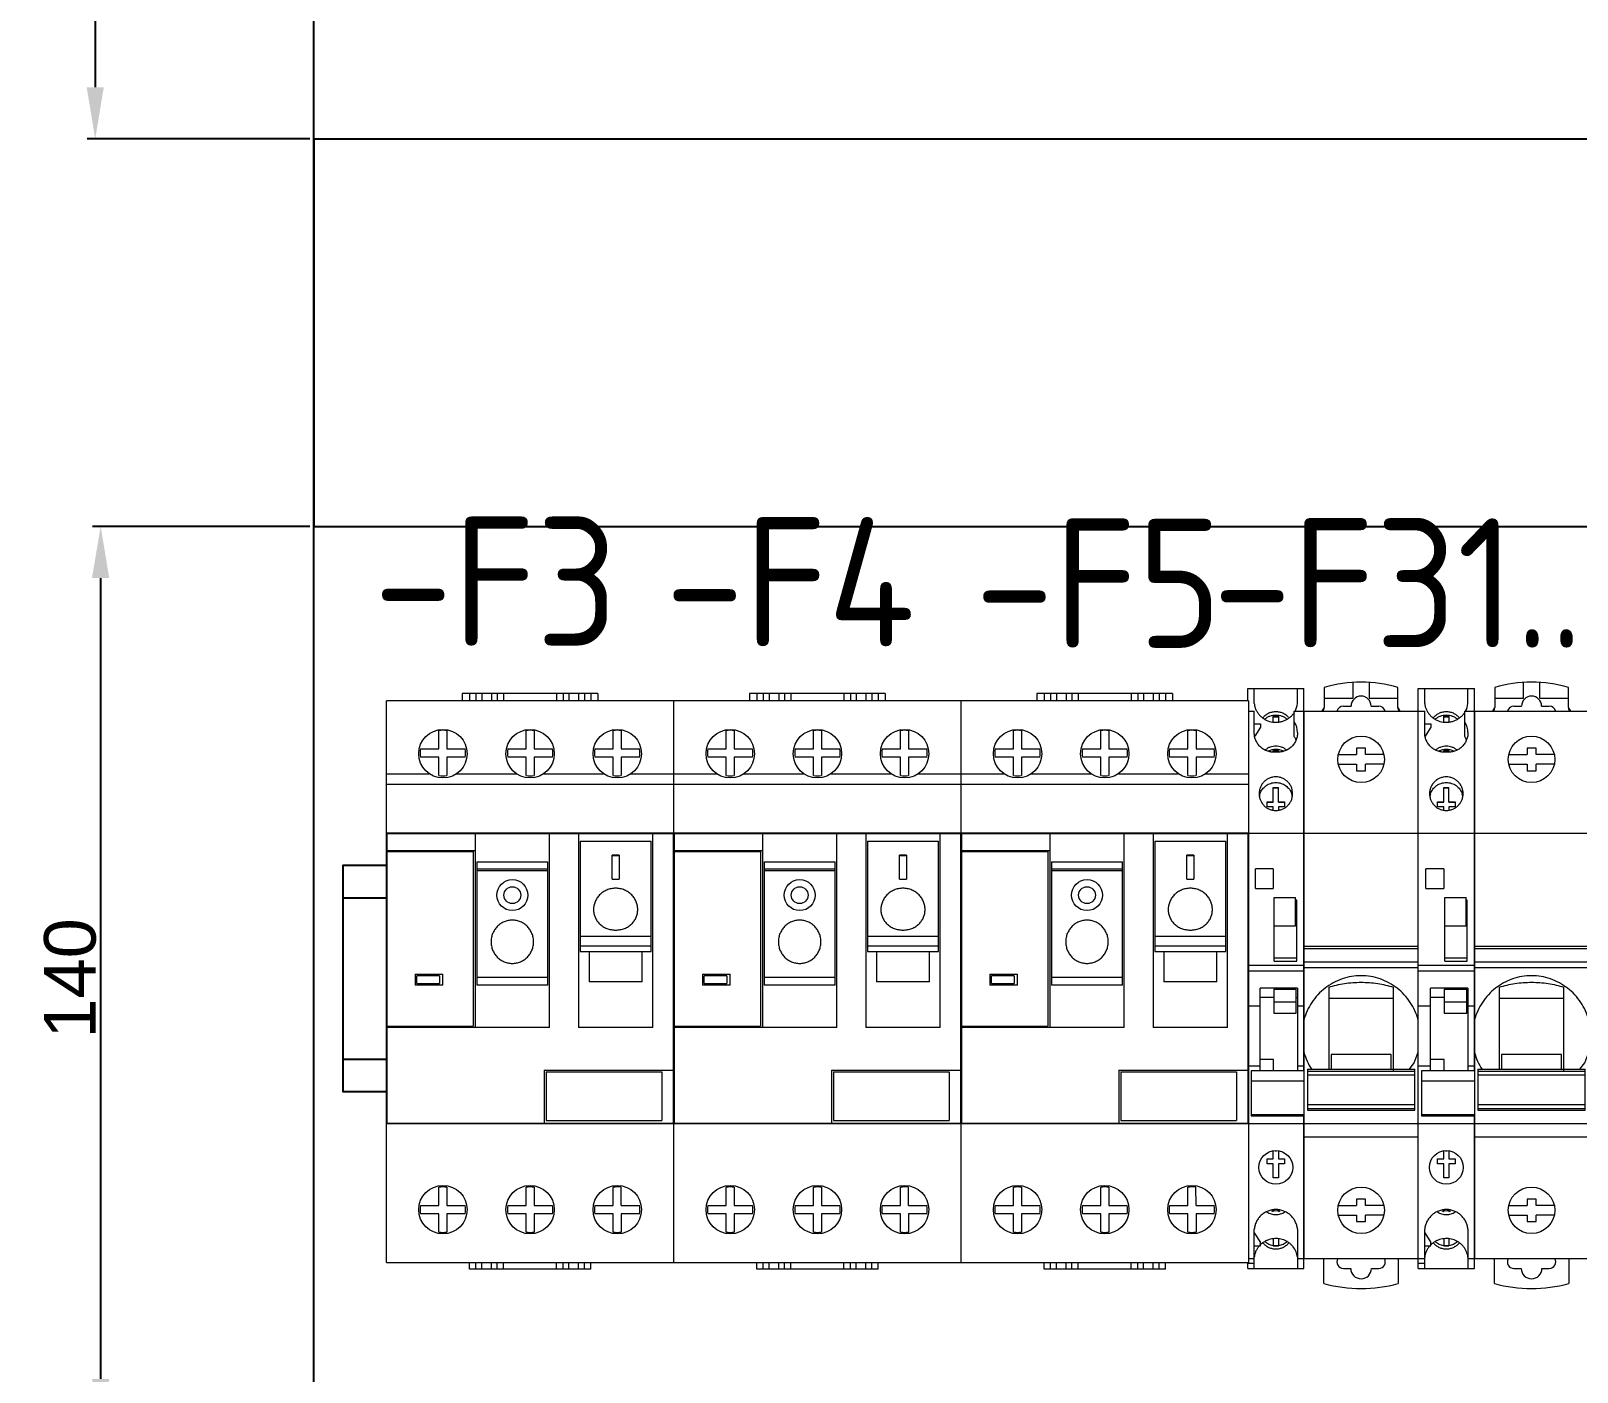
# Model space of a CAD drawing. Header units: millimetres. Extents: x 42151 to 59780, y 37376 to 44547.
# Drawn here: x 47089.7 to 47329.2, y 43553.8 to 43761.5 of the extents above; entities that cross this region are included whole.
import ezdxf
from ezdxf.enums import TextEntityAlignment as Align

# ---------------------------------------------------------------- set-up
doc = ezdxf.new("R2010")
doc.units = ezdxf.units.MM
doc.set_wipeout_variables(frame=1)
doc.layers.add('! NO PLOT !', color=7, linetype='Continuous', true_color=0xff75dd, plot=False)
doc.layers.add('000-PI-Oprema', color=30, linetype='Continuous', lineweight=5)
for name, color, linetype in [('000-PI_TEXT', 7, 'Continuous'), ('002-PI-Kabelska kanalica', 150, 'Continuous'), ('004-PI-DIN Šina', 3, 'Continuous'), ('SI-Ormari', 51, 'Continuous')]:
    doc.layers.add(name, color=color, linetype=linetype)
doc.styles.add('PI0', font='isocpeur.ttf', dxfattribs={"width": 0.9})
doc.styles.get("Standard").update_dxf_attribs({"font": 'arial.ttf'})
doc.dimstyles.new('ISO-25-lb', dxfattribs={"dimtxt": 8, "dimasz": 8, "dimexe": 1.25, "dimexo": 0.625, "dimtad": 1, "dimtxsty": 'Standard', "dimcen": 5, "dimadec": 0, "dimazin": 0, "dimtfac": 1, "dimtmove": 0, "dimatfit": 3, "dimfxl": 1, "dimarcsym": 0})

# ---------------------------------------------------------------- blocks, each defined once
blk = doc.blocks.new('*U136')
at = {"layer": '002-PI-Kabelska kanalica'}
blk.add_line((60, -100), (60, 1630), dxfattribs=at)
blk = doc.blocks.new('*D101')
at = {"layer": '! NO PLOT !', "color": 0, "linetype": 'Continuous', "lineweight": -2, "ltscale": 0.25, "transparency": 16777216}
for p, q in [((47132.9, 43684.75), (47099.27, 43684.75)), ((47100.52, 43676.75), (47100.52, 43552.75)), ((47132.9, 43544.75), (47099.27, 43544.75))]:
    blk.add_line(p, q, dxfattribs=at)
at = {"layer": '! NO PLOT !', "color": 0, "ltscale": 0.25, "transparency": 16777216}
for points in [[(47099.18, 43676.75), (47101.85, 43676.75), (47100.52, 43684.75)], [(47099.18, 43552.75), (47101.85, 43552.75), (47100.52, 43544.75)]]:
    blk.add_solid(points, dxfattribs=at)
at = {"layer": 'Defpoints', "color": 0, "ltscale": 0.25, "transparency": 16777216}
for p in [(47133.53, 43684.75), (47100.52, 43544.75), (47133.53, 43544.75)]:
    blk.add_point(p, dxfattribs=at)
at = {"layer": '! NO PLOT !', "color": 0, "ltscale": 0.25, "transparency": 16777216, "insert": (47095.81, 43614.75), "char_height": 8, "attachment_point": 5, "rotation": 90}
blk.add_mtext('140', dxfattribs=at)
blk = doc.blocks.new('*U137')
at = {"layer": '002-PI-Kabelska kanalica'}
for p, q in [((-20, -100), (-20, 519)), ((40, -100), (40, 519)), ((-20, -100), (40, -100))]:
    blk.add_line(p, q, dxfattribs=at)
blk = doc.blocks.new('*U134')
at = {"layer": '004-PI-DIN Šina'}
blk.add_lwpolyline([(610, -17.5), (610, 17.5), (0, 17.5), (0, -17.5)], close=True, dxfattribs=at)
for points in [[(0, 12.5), (610, 12.5)], [(0, -12.5), (610, -12.5)]]:
    blk.add_lwpolyline(points, dxfattribs=at)
blk = doc.blocks.new('A9A26909 - aux cont')
at = {"layer": '000-PI-Oprema'}
for p, q in [((46800.21, 46685.92), (46800.12, 46686.92)), ((46800.62, 46685.92), (46802.12, 46687.42)), ((46801.31, 46688.82), (46802.12, 46687.42)), ((46800.21, 46685.92), (46800.62, 46685.92)), ((46801.87, 46665.09), (46801.87, 46666.5)), ((46802.42, 46627.22), (46802.42, 46631.3)), ((46800.12, 46605.92), (46800.55, 46606.67)), ((46800.92, 46606.67), (46800.55, 46606.67)), ((46800.92, 46606.67), (46802.12, 46605.47)), ((46802.12, 46605.47), (46801.28, 46604.02))]:
    blk.add_line(p, q, dxfattribs=at)
blk.add_wipeout([(46789.37, 46692.32), (46798.07, 46692.32), (46798.07, 46602.52), (46789.37, 46602.52)]).dxf.layer = '! NO PLOT !'
for p, q in [((46789.37, 46602.52), (46789.37, 46692.32)), ((46789.37, 46692.32), (46798.07, 46692.32)), ((46790.37, 46690), (46790.37, 46692.32)), ((46797.07, 46690), (46797.07, 46692.32)), ((46798.07, 46633.1), (46798.07, 46692.32)), ((46789.37, 46688.82), (46790.37, 46688.82)), ((46790.37, 46685.48), (46790.37, 46688.82)), ((46790.37, 46686.82), (46791.32, 46686.82)), ((46791.32, 46686.82), (46791.32, 46686.32)), ((46793.32, 46687.18), (46793.32, 46688.06)), ((46793.32, 46688.06), (46794.12, 46688.06)), ((46793.32, 46687.93), (46794.12, 46687.93)), ((46794.12, 46688.06), (46794.12, 46687.18)), ((46796.57, 46684.89), (46796.57, 46688.82)), ((46796.57, 46688.82), (46801.31, 46688.82)), ((46798.07, 46686.92), (46800.12, 46686.92)), ((46791.32, 46686.32), (46790.44, 46684.94)), ((46793.32, 46682.47), (46793.32, 46682.73)), ((46793.32, 46682.73), (46794.12, 46682.73)), ((46793.32, 46682.6), (46794.12, 46682.6)), ((46794.12, 46682.73), (46794.12, 46682.47)), ((46792.36, 46674), (46792.36, 46674.78)), ((46792.36, 46674.78), (46793.32, 46674.78)), ((46792.36, 46674.71), (46793.32, 46674.71)), ((46793.32, 46674.71), (46793.32, 46676.99)), ((46793.32, 46676.99), (46794.12, 46676.99)), ((46793.32, 46676.92), (46794.12, 46676.92)), ((46794.12, 46674.71), (46794.12, 46676.99)), ((46794.12, 46674.78), (46795.08, 46674.78)), ((46794.12, 46674.71), (46795.08, 46674.71)), ((46795.08, 46674.78), (46795.08, 46674)), ((46793.32, 46674), (46792.36, 46674)), ((46793.32, 46673.53), (46793.32, 46674)), ((46794.12, 46674), (46794.12, 46673.53)), ((46795.08, 46674), (46794.12, 46674)), ((46789.37, 46669.92), (46798.07, 46669.92)), ((46798.07, 46671.6), (46799.07, 46671.6)), ((46799.07, 46668.45), (46799.07, 46671.6)), ((46798.07, 46668.45), (46799.07, 46668.45)), ((46798.07, 46666.5), (46801.87, 46666.5)), ((46801.87, 46665.23), (46798.07, 46665.23)), ((46801.87, 46665.13), (46798.07, 46665.13)), ((46798.07, 46665.09), (46801.87, 46665.09)), ((46790.57, 46661.37), (46790.57, 46664.37)), ((46793.32, 46664.37), (46790.57, 46664.37)), ((46793.32, 46664.37), (46793.32, 46661.37)), ((46790.57, 46661.37), (46793.32, 46661.37)), ((46793.47, 46650.09), (46793.47, 46659.93)), ((46793.47, 46659.93), (46796.77, 46659.93)), ((46796.77, 46655.5), (46796.77, 46659.93)), ((46796.97, 46659.55), (46796.77, 46659.55)), ((46796.77, 46659.2), (46796.97, 46659.2)), ((46796.97, 46650.09), (46796.97, 46659.55)), ((46796.77, 46655.5), (46793.47, 46655.5)), ((46798.07, 46649.41), (46789.37, 46649.41)), ((46789.37, 46648.61), (46798.07, 46648.61)), ((46796.97, 46650.54), (46793.47, 46650.54)), ((46793.47, 46650.09), (46796.97, 46650.09)), ((46791.27, 46633.1), (46791.27, 46645.93)), ((46797.07, 46645.93), (46791.27, 46645.93)), ((46797.07, 46645.93), (46797.07, 46633.1)), ((46793.38, 46644.47), (46791.27, 46644.47)), ((46793.38, 46645.75), (46793.38, 46642.03)), ((46793.38, 46645.75), (46796.87, 46645.75)), ((46793.38, 46643.8), (46796.87, 46643.8)), ((46796.87, 46642.03), (46796.87, 46645.75)), ((46796.87, 46644.47), (46797.07, 46644.47)), ((46791.27, 46643.15), (46789.37, 46643.15)), ((46793.38, 46642.03), (46796.87, 46642.03)), ((46798.07, 46643.15), (46797.07, 46643.15)), ((46793.37, 46634.87), (46791.27, 46634.87)), ((46793.37, 46633.1), (46793.37, 46634.87)), ((46791.27, 46633.82), (46789.37, 46633.82)), ((46798.12, 46633.1), (46789.87, 46633.1)), ((46789.87, 46633.1), (46789.87, 46626.17)), ((46789.87, 46631.57), (46798.12, 46631.57)), ((46798.07, 46633.82), (46797.07, 46633.82)), ((46798.12, 46626.17), (46798.12, 46633.1)), ((46802.42, 46631.3), (46798.12, 46631.3)), ((46798.12, 46631.01), (46802.42, 46631.01)), ((46802.42, 46629.66), (46798.12, 46629.66)), ((46802.42, 46629.23), (46798.12, 46629.23)), ((46798.12, 46628.32), (46802.42, 46628.32)), ((46802.42, 46627.22), (46798.12, 46627.22)), ((46798.07, 46624.92), (46789.37, 46624.92)), ((46789.87, 46626.36), (46798.12, 46626.36)), ((46789.87, 46626.17), (46798.12, 46626.17)), ((46798.07, 46602.52), (46798.07, 46626.17)), ((46793.32, 46619.49), (46793.32, 46620.75)), ((46793.59, 46620.75), (46793.84, 46620.75)), ((46794.12, 46620.75), (46794.12, 46619.49)), ((46792.36, 46619.49), (46793.32, 46619.49)), ((46792.36, 46618.71), (46792.36, 46619.49)), ((46793.32, 46618.71), (46792.36, 46618.71)), ((46793.32, 46616.54), (46793.32, 46618.71)), ((46794.12, 46619.49), (46795.08, 46619.49)), ((46795.08, 46618.71), (46794.12, 46618.71)), ((46794.12, 46618.71), (46794.12, 46616.54)), ((46795.08, 46619.49), (46795.08, 46618.71)), ((46794.12, 46616.54), (46793.32, 46616.54)), ((46793.32, 46611.37), (46793.32, 46611.54)), ((46794.12, 46611.54), (46794.12, 46611.37)), ((46790.37, 46602.52), (46790.37, 46608.61)), ((46790.37, 46608.02), (46791.32, 46606.52)), ((46797.07, 46608.61), (46797.07, 46602.52)), ((46790.37, 46606.02), (46791.32, 46606.02)), ((46791.32, 46606.02), (46791.32, 46606.52)), ((46793.32, 46607.05), (46793.32, 46606.04)), ((46794.12, 46606.04), (46793.32, 46606.04)), ((46794.12, 46607.05), (46794.12, 46606.04)), ((46800.12, 46605.92), (46798.07, 46605.92)), ((46790.37, 46604.02), (46789.37, 46604.02)), ((46789.37, 46603.32), (46790.37, 46603.32)), ((46801.28, 46604.02), (46797.07, 46604.02)), ((46789.37, 46602.52), (46798.07, 46602.52))]:
    blk.add_line(p, q, dxfattribs=at)
blk.add_circle((46793.72, 46618.17), 2.62, dxfattribs=at)
for centre, radius, start, end in [((46793.91, 46690.35), 3.18, 330.7117, 353.781), ((46794.06, 46685.48), 3.01, 359.9708, 33.5105), ((46793.93, 46683.2), 3.13, 23.7376, 32.6455), ((46795.7, 46683.76), 1.3, 29.3642, 32.9645), ((46793.72, 46680.27), 2.62, 89.9633, 117.0641), ((46793.72, 46680.27), 2.62, 63.3745, 90.0344), ((46793.67, 46675.18), 2.55, 161.3307, 170.1744), ((46793.76, 46675.18), 2.55, 9.8361, 18.6692), ((46793.72, 46613.96), 2.63, 254.9854, 261.2181), ((46793.72, 46614.1), 2.64, 261.2287, 278.7713), ((46793.72, 46613.96), 2.63, 278.7818, 284.9729), ((46793.64, 46603.81), 3.32, 130.6155, 135.9577), ((46793.72, 46608.65), 2.64, 261.2334, 278.7666)]:
    blk.add_arc(centre, radius, start, end, dxfattribs=at)
for points, knots in [([(46790.37, 46690), (46790.39, 46689.83), (46790.45, 46689.5), (46790.62, 46689.02), (46790.87, 46688.57), (46791.19, 46688.17), (46791.57, 46687.81), (46792.15, 46687.43), (46792.97, 46687.11), (46793.86, 46687.06), (46794.55, 46687.17), (46795.05, 46687.34), (46795.51, 46687.57), (46795.94, 46687.87), (46796.3, 46688.24), (46796.51, 46688.51), (46796.6, 46688.66)], [0, 0, 0, 0, 0.061267, 0.12277, 0.184478, 0.246496, 0.308854, 0.371537, 0.497345, 0.623707, 0.687029, 0.750194, 0.813118, 0.875745, 0.938042, 1, 1, 1, 1]), ([(46793.72, 46688.71), (46793.53, 46688.71), (46793.15, 46688.67), (46792.62, 46688.49), (46792.13, 46688.21), (46791.86, 46687.95), (46791.74, 46687.81)], [0, 0, 0, 0, 0.251742, 0.502786, 0.752283, 1, 1, 1, 1]), ([(46792.01, 46687.59), (46792.13, 46687.69), (46792.38, 46687.87), (46792.8, 46688.07), (46793.25, 46688.19), (46793.56, 46688.22), (46793.72, 46688.22)], [0, 0, 0, 0, 0.24831, 0.497953, 0.748823, 1, 1, 1, 1]), ([(46795.69, 46687.81), (46795.58, 46687.95), (46795.3, 46688.21), (46794.82, 46688.49), (46794.28, 46688.67), (46793.91, 46688.71), (46793.72, 46688.71)], [0, 0, 0, 0, 0.247717, 0.497214, 0.748258, 1, 1, 1, 1]), ([(46793.72, 46688.22), (46793.87, 46688.22), (46794.19, 46688.19), (46794.64, 46688.07), (46795.06, 46687.87), (46795.31, 46687.69), (46795.43, 46687.59)], [0, 0, 0, 0, 0.251177, 0.502047, 0.751689, 1, 1, 1, 1]), ([(46797.07, 46685.48), (46797.07, 46685.27), (46797.02, 46684.85), (46796.83, 46684.24), (46796.51, 46683.69), (46796.08, 46683.22), (46795.65, 46682.9), (46795.28, 46682.71), (46794.98, 46682.6), (46794.67, 46682.52), (46794.41, 46682.48), (46794.2, 46682.46), (46794.04, 46682.46), (46793.88, 46682.46), (46793.67, 46682.46), (46793.4, 46682.46), (46793.14, 46682.47), (46792.92, 46682.49), (46792.72, 46682.53), (46792.46, 46682.6), (46792.16, 46682.71), (46791.78, 46682.9), (46791.35, 46683.22), (46790.93, 46683.69), (46790.61, 46684.24), (46790.41, 46684.85), (46790.37, 46685.27), (46790.37, 46685.48)], [0, 0, 0, 0, 0.062239, 0.124539, 0.186917, 0.249374, 0.311903, 0.343231, 0.374572, 0.405921, 0.437282, 0.452956, 0.468633, 0.484316, 0.499993, 0.531346, 0.562708, 0.578385, 0.59407, 0.62543, 0.65677, 0.688099, 0.750626, 0.813083, 0.875461, 0.93776, 1, 1, 1, 1]), ([(46793.72, 46683.39), (46793.57, 46683.39), (46793.28, 46683.36), (46792.85, 46683.25), (46792.44, 46683.07), (46792.2, 46682.9), (46792.08, 46682.81)], [0, 0, 0, 0, 0.251043, 0.501872, 0.751555, 1, 1, 1, 1]), ([(46795.35, 46682.81), (46795.24, 46682.9), (46794.99, 46683.07), (46794.59, 46683.25), (46794.16, 46683.36), (46793.87, 46683.39), (46793.72, 46683.39)], [0, 0, 0, 0, 0.248445, 0.498129, 0.748958, 1, 1, 1, 1]), ([(46793.72, 46678.64), (46793.55, 46678.64), (46793.21, 46678.6), (46792.72, 46678.45), (46792.26, 46678.21), (46791.87, 46677.88), (46791.54, 46677.49), (46791.3, 46677.03), (46791.15, 46676.54), (46791.12, 46676.2), (46791.12, 46676.03)], [0, 0, 0, 0, 0.125037, 0.250179, 0.375174, 0.500181, 0.62516, 0.750049, 0.875089, 1, 1, 1, 1]), ([(46791.25, 46676), (46791.3, 46676.13), (46791.4, 46676.38), (46791.62, 46676.72), (46791.88, 46677.02), (46792.3, 46677.37), (46792.91, 46677.67), (46793.45, 46677.76), (46793.72, 46677.76)], [0, 0, 0, 0, 0.124605, 0.249361, 0.374321, 0.499471, 0.749491, 1, 1, 1, 1]), ([(46796.32, 46676.03), (46796.32, 46676.2), (46796.28, 46676.54), (46796.14, 46677.03), (46795.9, 46677.49), (46795.57, 46677.88), (46795.17, 46678.21), (46794.72, 46678.45), (46794.23, 46678.6), (46793.89, 46678.64), (46793.72, 46678.64)], [0, 0, 0, 0, 0.124913, 0.249952, 0.374836, 0.499813, 0.624821, 0.749815, 0.874961, 1, 1, 1, 1]), ([(46793.72, 46677.76), (46793.99, 46677.76), (46794.53, 46677.67), (46795.14, 46677.37), (46795.55, 46677.02), (46795.82, 46676.72), (46796.03, 46676.38), (46796.14, 46676.13), (46796.18, 46676)], [0, 0, 0, 0, 0.250508, 0.500529, 0.625679, 0.750639, 0.875395, 1, 1, 1, 1]), ([(46791.12, 46676.03), (46791.12, 46675.86), (46791.15, 46675.52), (46791.3, 46675.03), (46791.54, 46674.58), (46791.87, 46674.18), (46792.26, 46673.85), (46792.71, 46673.61), (46793.21, 46673.46), (46793.55, 46673.42), (46793.72, 46673.42)], [0, 0, 0, 0, 0.124887, 0.249938, 0.374855, 0.499869, 0.624898, 0.749889, 0.875005, 1, 1, 1, 1]), ([(46793.72, 46673.42), (46793.89, 46673.42), (46794.23, 46673.46), (46794.72, 46673.61), (46795.17, 46673.85), (46795.57, 46674.18), (46795.9, 46674.58), (46796.14, 46675.03), (46796.28, 46675.52), (46796.32, 46675.86), (46796.32, 46676.03)], [0, 0, 0, 0, 0.124992, 0.250104, 0.375095, 0.500124, 0.625139, 0.750062, 0.875114, 1, 1, 1, 1]), ([(46797.07, 46608.61), (46797.05, 46608.81), (46796.96, 46609.22), (46796.73, 46609.79), (46796.41, 46610.32), (46795.99, 46610.78), (46795.49, 46611.15), (46794.94, 46611.43), (46794.34, 46611.6), (46793.72, 46611.66), (46793.1, 46611.6), (46792.5, 46611.43), (46791.95, 46611.15), (46791.45, 46610.78), (46791.03, 46610.32), (46790.7, 46609.79), (46790.47, 46609.22), (46790.39, 46608.81), (46790.37, 46608.61)], [0, 0, 0, 0, 0.062297, 0.124705, 0.187122, 0.24962, 0.312174, 0.374747, 0.43738, 0.500007, 0.562633, 0.625266, 0.687839, 0.75039, 0.812886, 0.875302, 0.937705, 1, 1, 1, 1]), ([(46792.33, 46611.27), (46792.53, 46611.14), (46792.98, 46610.94), (46793.47, 46610.87), (46793.72, 46610.87)], [0, 0, 0, 0, 0.498652, 1, 1, 1, 1]), ([(46793.72, 46610.87), (46793.96, 46610.87), (46794.45, 46610.94), (46794.91, 46611.14), (46795.11, 46611.27)], [0, 0, 0, 0, 0.501358, 1, 1, 1, 1]), ([(46791.21, 46606.07), (46791.1, 46605.95), (46790.88, 46605.68), (46790.63, 46605.23), (46790.45, 46604.75), (46790.39, 46604.42), (46790.37, 46604.25)], [0, 0, 0, 0, 0.251614, 0.50196, 0.751464, 1, 1, 1, 1]), ([(46797.07, 46604.25), (46797.03, 46604.55), (46796.88, 46605.13), (46796.5, 46605.78), (46796.09, 46606.22), (46795.74, 46606.51), (46795.35, 46606.75), (46794.79, 46607.01), (46794.04, 46607.18), (46793.26, 46607.14), (46792.67, 46607), (46792.24, 46606.83), (46791.84, 46606.61), (46791.6, 46606.43), (46791.48, 46606.33)], [0, 0, 0, 0, 0.122362, 0.245523, 0.307672, 0.370114, 0.432835, 0.495802, 0.621978, 0.748367, 0.811585, 0.874633, 0.93745, 1, 1, 1, 1]), ([(46791.75, 46606.44), (46791.87, 46606.3), (46792.14, 46606.04), (46792.62, 46605.76), (46793.16, 46605.58), (46793.53, 46605.54), (46793.72, 46605.54)], [0, 0, 0, 0, 0.247738, 0.497241, 0.748278, 1, 1, 1, 1]), ([(46793.32, 46606.04), (46793.07, 46606.07), (46792.6, 46606.22), (46792.19, 46606.49), (46792, 46606.65)], [0, 0, 0, 0, 0.501935, 1, 1, 1, 1]), ([(46793.72, 46605.54), (46793.91, 46605.54), (46794.28, 46605.58), (46794.81, 46605.76), (46795.3, 46606.04), (46795.57, 46606.3), (46795.69, 46606.44)], [0, 0, 0, 0, 0.251722, 0.502759, 0.752262, 1, 1, 1, 1]), ([(46795.43, 46606.65), (46795.25, 46606.49), (46794.84, 46606.22), (46794.36, 46606.07), (46794.12, 46606.04)], [0, 0, 0, 0, 0.498065, 1, 1, 1, 1])]:
    blk.add_open_spline(points, degree=3, knots=knots, dxfattribs=at)
blk = doc.blocks.new('A9F94106 - 1P')
at = {"layer": '000-PI-Oprema'}
for p, q in [((47175.46, 46461.78), (47175.46, 46464.24)), ((47177.96, 46464.24), (47177.96, 46461.78)), ((47171.01, 46461.78), (47175.46, 46461.78)), ((47177.96, 46461.78), (47182.41, 46461.78)), ((47173.96, 46373.48), (47175.11, 46373.48)), ((47178.31, 46373.48), (47179.46, 46373.48))]:
    blk.add_line(p, q, dxfattribs=at)
for centre, radius, start, end in [((47176.73, 46444.93), 19.35, 72.9337, 107.1978), ((47176.71, 46373.48), 1.6, 180, 0), ((47176.71, 46392.38), 22, 254.849, 285.151)]:
    blk.add_arc(centre, radius, start, end, dxfattribs=at)
blk.add_wipeout([(47167.86, 46459.78), (47185.56, 46459.78), (47185.56, 46374.98), (47167.86, 46374.98)]).dxf.layer = '000-PI-Oprema'
for p, q in [((47171.01, 46463.42), (47171.01, 46460.35)), ((47182.41, 46460.35), (47182.41, 46463.43)), ((47167.86, 46459.78), (47167.86, 46374.98)), ((47167.86, 46459.78), (47185.56, 46459.78)), ((47173.96, 46460.55), (47175.16, 46460.55)), ((47178.26, 46460.55), (47179.46, 46460.55)), ((47185.56, 46374.98), (47185.56, 46459.78)), ((47173.19, 46453.05), (47176.01, 46453.05)), ((47176.01, 46454.05), (47176.01, 46453.05)), ((47177.41, 46454.05), (47176.01, 46454.05)), ((47177.41, 46453.05), (47177.41, 46454.05)), ((47180.23, 46453.05), (47177.41, 46453.05)), ((47173.19, 46451.55), (47176.01, 46451.55)), ((47176.01, 46451.55), (47176.01, 46450.55)), ((47176.01, 46450.55), (47177.41, 46450.55)), ((47177.41, 46450.55), (47177.41, 46451.55)), ((47180.23, 46451.55), (47177.41, 46451.55)), ((47167.86, 46440.88), (47185.56, 46440.88)), ((47167.86, 46423.38), (47185.56, 46423.38)), ((47185.56, 46422.98), (47167.86, 46422.98)), ((47185.56, 46420.88), (47167.86, 46420.88)), ((47167.86, 46420.08), (47185.56, 46420.08)), ((47171.71, 46417.02), (47171.71, 46404.32)), ((47181.71, 46404.03), (47181.71, 46417.02)), ((47171.71, 46415.33), (47181.71, 46415.33)), ((47181.36, 46406.58), (47172.06, 46406.58)), ((47172.06, 46406.58), (47172.06, 46404.32)), ((47181.36, 46404.32), (47181.36, 46406.58)), ((47168.41, 46404.32), (47185.01, 46404.32)), ((47168.41, 46404.32), (47168.41, 46398.01)), ((47185.01, 46398.01), (47185.01, 46404.32)), ((47168.41, 46404.03), (47185.01, 46404.03)), ((47168.41, 46403.45), (47185.01, 46403.45)), ((47185.01, 46398.82), (47168.41, 46398.82)), ((47185.01, 46398.2), (47168.41, 46398.2)), ((47168.41, 46398.01), (47185.01, 46398.01)), ((47185.56, 46395.88), (47167.86, 46395.88)), ((47167.86, 46393.87), (47185.56, 46393.87)), ((47173.19, 46383.23), (47176.01, 46383.23)), ((47177.41, 46384.23), (47176.01, 46384.23)), ((47176.01, 46384.23), (47176.01, 46383.23)), ((47177.41, 46383.23), (47177.41, 46384.23)), ((47180.23, 46383.23), (47177.41, 46383.23)), ((47173.19, 46381.73), (47176.01, 46381.73)), ((47176.01, 46381.73), (47176.01, 46380.73)), ((47176.01, 46380.73), (47177.41, 46380.73)), ((47180.23, 46381.73), (47177.41, 46381.73)), ((47177.41, 46380.73), (47177.41, 46381.73)), ((47185.56, 46374.98), (47167.86, 46374.98)), ((47170.96, 46371.15), (47170.96, 46374.98)), ((47182.46, 46374.98), (47182.46, 46371.15))]:
    blk.add_line(p, q, dxfattribs=at)
blk.add_lwpolyline([(47184.19, 46404.32), (47184.94, 46405.33), (47185.56, 46406.96)], dxfattribs=at)
for centre in [(47176.71, 46452.3), (47176.71, 46382.48)]:
    blk.add_circle(centre, 3.6, dxfattribs=at)
for centre, radius, start, end in [((47170.01, 46460.57), 0.997, 307.147, 347.6774), ((47170, 46460.35), 1, 325.338, 0.0152), ((47173.96, 46459.55), 1, 90.0526, 165.8568), ((47179.46, 46459.55), 1, 14.1424, 89.9482), ((47183.41, 46460.35), 1, 179.9845, 214.651), ((47183.41, 46460.57), 0.997, 192.324, 232.8519), ((47183.41, 46460.34), 0.996, 214.668, 216.0511), ((47176.87, 46409.43), 9.35, 195.3347, 213.327), ((47173.96, 46374.48), 1, 150, 270), ((47179.46, 46374.48), 1, 270, 30)]:
    blk.add_arc(centre, radius, start, end, dxfattribs=at)
blk.add_ellipse((47176.71, 46460.55), major_axis=(0, 1.55), ratio=0.997493, start_param=-1.570796, end_param=1.570796, dxfattribs=at)
for points, knots in [([(47176.71, 46418.8), (47176.21, 46418.8), (47175.21, 46418.72), (47173.74, 46418.34), (47172.36, 46417.73), (47171.1, 46416.91), (47169.99, 46415.89), (47169.06, 46414.7), (47168.33, 46413.39), (47167.99, 46412.44), (47167.86, 46411.96)], [0, 0, 0, 0, 0.125045, 0.250108, 0.375148, 0.500186, 0.625207, 0.750187, 0.875138, 1, 1, 1, 1]), ([(47185.56, 46411.96), (47185.43, 46412.44), (47185.09, 46413.39), (47184.36, 46414.7), (47183.43, 46415.89), (47182.31, 46416.91), (47181.05, 46417.73), (47179.67, 46418.34), (47178.21, 46418.72), (47177.21, 46418.8), (47176.71, 46418.8)], [0, 0, 0, 0, 0.124857, 0.249805, 0.374786, 0.499807, 0.624849, 0.749896, 0.874958, 1, 1, 1, 1]), ([(47171.71, 46417.02), (47172.5, 46417.28), (47174.15, 46417.66), (47175.85, 46417.79), (47176.71, 46417.79)], [0, 0, 0, 0, 0.490854, 1, 1, 1, 1]), ([(47176.71, 46417.79), (47177.57, 46417.79), (47179.26, 46417.66), (47180.92, 46417.28), (47181.71, 46417.02)], [0, 0, 0, 0, 0.509146, 1, 1, 1, 1])]:
    blk.add_open_spline(points, degree=3, knots=knots, dxfattribs=at)
blk = doc.blocks.new('*D147')
at = {"layer": '! NO PLOT !', "color": 0, "linetype": 'Continuous', "lineweight": -2, "ltscale": 0.25, "transparency": 16777216}
for p, q in [((47132.9, 43884.75), (47098.43, 43884.75)), ((47099.68, 43876.75), (47099.68, 43752.75)), ((47132.9, 43744.75), (47098.43, 43744.75))]:
    blk.add_line(p, q, dxfattribs=at)
at = {"layer": '! NO PLOT !', "color": 0, "ltscale": 0.25, "transparency": 16777216}
for points in [[(47098.35, 43876.75), (47101.01, 43876.75), (47099.68, 43884.75)], [(47098.35, 43752.75), (47101.01, 43752.75), (47099.68, 43744.75)]]:
    blk.add_solid(points, dxfattribs=at)
at = {"layer": 'Defpoints', "color": 0, "ltscale": 0.25, "transparency": 16777216}
for p in [(47133.53, 43884.75), (47099.68, 43744.75), (47133.53, 43744.75)]:
    blk.add_point(p, dxfattribs=at)
at = {"layer": '! NO PLOT !', "color": 0, "ltscale": 0.25, "transparency": 16777216, "insert": (47094.97, 43814.75), "char_height": 8, "attachment_point": 5, "rotation": 90}
blk.add_mtext('140', dxfattribs=at)
blk = doc.blocks.new('GV2ME06AP')
blk.add_wipeout([(48250.6, 46473.19), (48295.1, 46473.19), (48295.1, 46386.19), (48250.6, 46386.19)]).dxf.layer = '000-PI-Oprema'
at = {"layer": '000-PI-Oprema'}
for p, q in [((48262.35, 46474.29), (48262.35, 46473.19)), ((48283.35, 46474.29), (48262.35, 46474.29)), ((48263.45, 46474.29), (48263.45, 46473.19)), ((48264.45, 46474.29), (48264.45, 46473.19)), ((48265.35, 46474.29), (48265.35, 46473.19)), ((48266.85, 46474.29), (48266.85, 46473.19)), ((48267.75, 46474.29), (48267.75, 46473.19)), ((48268.75, 46474.29), (48268.75, 46473.19)), ((48276.95, 46474.29), (48276.95, 46473.19)), ((48277.95, 46474.29), (48277.95, 46473.19)), ((48278.85, 46474.29), (48278.85, 46473.19)), ((48280.35, 46474.29), (48280.35, 46473.19)), ((48281.25, 46474.29), (48281.25, 46473.19)), ((48282.25, 46474.29), (48282.25, 46473.19)), ((48283.35, 46474.29), (48283.35, 46473.19)), ((48250.6, 46386.19), (48250.6, 46473.19)), ((48295.1, 46473.19), (48250.6, 46473.19)), ((48295.1, 46473.19), (48295.1, 46386.19)), ((48258.72, 46465.72), (48258.72, 46468.56)), ((48259.98, 46468.56), (48259.98, 46465.72)), ((48272.22, 46465.72), (48272.22, 46468.56)), ((48273.48, 46468.56), (48273.48, 46465.72)), ((48285.72, 46465.72), (48285.72, 46468.56)), ((48286.98, 46468.56), (48286.98, 46465.72)), ((48255.88, 46465.72), (48258.72, 46465.72)), ((48258.72, 46464.47), (48255.88, 46464.47)), ((48258.72, 46461.62), (48258.72, 46464.47)), ((48259.98, 46465.72), (48262.82, 46465.72)), ((48259.98, 46464.47), (48259.98, 46461.62)), ((48262.82, 46464.47), (48259.98, 46464.47)), ((48269.38, 46465.72), (48272.22, 46465.72)), ((48272.22, 46464.46), (48269.38, 46464.46)), ((48272.22, 46461.62), (48272.22, 46464.46)), ((48273.48, 46465.72), (48276.32, 46465.72)), ((48273.48, 46464.46), (48273.48, 46461.62)), ((48276.32, 46464.46), (48273.48, 46464.46)), ((48282.88, 46465.72), (48285.72, 46465.72)), ((48285.72, 46464.46), (48282.88, 46464.46)), ((48285.72, 46461.62), (48285.72, 46464.46)), ((48286.98, 46465.72), (48289.82, 46465.72)), ((48286.98, 46464.46), (48286.98, 46461.62)), ((48289.82, 46464.46), (48286.98, 46464.46)), ((48250.6, 46461.89), (48257.24, 46461.89)), ((48261.46, 46461.89), (48270.74, 46461.89)), ((48274.96, 46461.89), (48284.24, 46461.89)), ((48288.46, 46461.89), (48295.1, 46461.89)), ((48295.1, 46460.22), (48250.6, 46460.22)), ((48295.1, 46452.69), (48250.6, 46452.69)), ((48250.7, 46449.99), (48250.7, 46452.59)), ((48295, 46452.59), (48250.7, 46452.59)), ((48264.35, 46452.59), (48264.35, 46422.59)), ((48275.85, 46422.59), (48275.85, 46452.59)), ((48280.35, 46452.59), (48280.35, 46422.59)), ((48291.85, 46422.59), (48291.85, 46452.59)), ((48295, 46452.59), (48295, 46407.79)), ((48250.7, 46449.99), (48264.35, 46449.99)), ((48250.7, 46422.79), (48250.7, 46449.79)), ((48264.02, 46449.79), (48250.7, 46449.79)), ((48251.7, 46449.79), (48251.7, 46449.99)), ((48264.02, 46449.99), (48264.02, 46449.79)), ((48264.02, 46449.79), (48264.02, 46422.79)), ((48280.6, 46451.44), (48280.6, 46434.35)), ((48280.6, 46451.44), (48291.6, 46451.44)), ((48291.6, 46434.35), (48291.6, 46451.44)), ((48264.6, 46448.25), (48264.6, 46429.15)), ((48264.6, 46448.25), (48275.6, 46448.25)), ((48275.6, 46429.15), (48275.6, 46448.25)), ((48285.54, 46445.58), (48285.54, 46449.27)), ((48286.65, 46449.27), (48285.54, 46449.27)), ((48286.65, 46449.17), (48285.54, 46449.17)), ((48286.65, 46449.27), (48286.65, 46445.58)), ((48264.6, 46447.15), (48275.6, 46447.15)), ((48275.6, 46446.85), (48264.6, 46446.85)), ((48285.54, 46445.58), (48286.65, 46445.58)), ((48280.6, 46436.72), (48291.6, 46436.72)), ((48291.6, 46435.19), (48280.6, 46435.19)), ((48280.6, 46434.35), (48291.6, 46434.35)), ((48282, 46434.35), (48282, 46431.61)), ((48282, 46434.35), (48282, 46429.66)), ((48290.2, 46429.66), (48290.2, 46434.35)), ((48255.03, 46430.84), (48255.03, 46429.13)), ((48255.31, 46429.39), (48255.31, 46430.59)), ((48258.81, 46430.59), (48255.31, 46430.59)), ((48258.81, 46430.59), (48258.81, 46429.39)), ((48259.34, 46429.13), (48259.34, 46430.84)), ((48255.31, 46429.39), (48258.81, 46429.39)), ((48264.6, 46430.39), (48275.6, 46430.39)), ((48275.6, 46429.15), (48264.6, 46429.15)), ((48290.2, 46429.66), (48282, 46429.66)), ((48250.7, 46422.79), (48264.02, 46422.79)), ((48250.7, 46407.79), (48250.7, 46422.59)), ((48275.85, 46422.59), (48250.7, 46422.59)), ((48291.85, 46422.59), (48280.35, 46422.59)), ((48275.05, 46416.01), (48295, 46416.01)), ((48275.05, 46416.01), (48275.05, 46407.79)), ((48275.32, 46415.74), (48293.27, 46415.74)), ((48275.32, 46415.74), (48275.32, 46408.18)), ((48293.27, 46415.74), (48293.27, 46408.18)), ((48295.1, 46407.69), (48250.6, 46407.69)), ((48250.7, 46407.79), (48295, 46407.79)), ((48275.32, 46408.18), (48293.27, 46408.18)), ((48258.72, 46395.02), (48258.72, 46397.86)), ((48259.98, 46397.86), (48259.98, 46395.02)), ((48272.22, 46395.02), (48272.22, 46397.86)), ((48273.48, 46397.86), (48273.48, 46395.02)), ((48285.72, 46395.02), (48285.72, 46397.86)), ((48286.98, 46395.02), (48286.95, 46397.86)), ((48255.88, 46395.02), (48258.72, 46395.02)), ((48259.98, 46395.02), (48262.82, 46395.02)), ((48269.38, 46395.02), (48272.22, 46395.02)), ((48273.48, 46395.02), (48276.32, 46395.02)), ((48282.88, 46395.02), (48285.72, 46395.02)), ((48286.98, 46395.02), (48289.82, 46395.02)), ((48258.72, 46393.76), (48255.88, 46393.76)), ((48258.72, 46390.92), (48258.72, 46393.76)), ((48262.82, 46393.76), (48259.98, 46393.76)), ((48259.98, 46393.76), (48259.98, 46390.92)), ((48272.22, 46393.76), (48269.38, 46393.76)), ((48272.22, 46390.92), (48272.22, 46393.76)), ((48276.32, 46393.76), (48273.48, 46393.76)), ((48273.48, 46393.76), (48273.48, 46390.92)), ((48285.72, 46393.76), (48282.88, 46393.76)), ((48285.72, 46390.92), (48285.72, 46393.76)), ((48289.82, 46393.76), (48286.98, 46393.76)), ((48286.98, 46393.76), (48286.98, 46390.92)), ((48250.6, 46386.19), (48295.1, 46386.19)), ((48263.45, 46385.19), (48263.45, 46386.19)), ((48282.25, 46385.19), (48263.45, 46385.19)), ((48264.45, 46385.19), (48264.45, 46386.19)), ((48265.35, 46385.19), (48265.35, 46386.19)), ((48266.85, 46385.19), (48266.85, 46386.19)), ((48267.75, 46385.19), (48267.75, 46386.19)), ((48268.75, 46385.19), (48268.75, 46386.19)), ((48276.95, 46385.19), (48276.95, 46386.19)), ((48277.95, 46385.19), (48277.95, 46386.19)), ((48278.85, 46385.19), (48278.85, 46386.19)), ((48280.35, 46385.19), (48280.35, 46386.19)), ((48281.25, 46385.19), (48281.25, 46386.19)), ((48282.25, 46385.19), (48282.25, 46386.19))]:
    blk.add_line(p, q, dxfattribs=at)
for centre, radius in [((48259.35, 46464.99), 3.75), ((48272.85, 46464.99), 3.75), ((48286.35, 46464.99), 3.75), ((48270.1, 46443.09), 2.4), ((48270.1, 46443.09), 1.3), ((48259.35, 46394.39), 3.75), ((48272.85, 46394.39), 3.75), ((48286.35, 46394.39), 3.75)]:
    blk.add_circle(centre, radius, dxfattribs=at)
for centre, radius, start, end in [((48259.35, 46465.09), 3.52, 79.7046, 100.2128), ((48272.85, 46465.09), 3.52, 79.7046, 100.2954), ((48286.35, 46465.09), 3.52, 79.7046, 100.2954), ((48259.35, 46465.09), 3.52, 169.7046, 190.1303), ((48259.35, 46465.09), 3.52, 349.8697, 10.2954), ((48272.85, 46465.09), 3.52, 169.7046, 190.2954), ((48272.85, 46465.09), 3.52, 349.7046, 10.2954), ((48286.35, 46465.09), 3.52, 169.7046, 190.2954), ((48286.35, 46465.09), 3.52, 349.7046, 10.2954), ((48259.35, 46465.09), 3.52, 259.7872, 280.2954), ((48272.85, 46465.09), 3.52, 259.7046, 280.2954), ((48286.35, 46465.09), 3.52, 259.7046, 280.2954), ((48257.35, 46877.9), 447.06, 269.7031, 270.2557), ((48257.35, 45981.34), 447.8, 89.7448, 90.2964), ((48259.35, 46394.39), 3.52, 79.7046, 100.2954), ((48272.85, 46394.39), 3.52, 79.7046, 100.2954), ((48286.35, 46394.39), 3.52, 80.1573, 100.2954), ((48259.35, 46394.39), 3.52, 169.7046, 190.2954), ((48259.35, 46394.39), 3.52, 349.7046, 10.2954), ((48272.85, 46394.39), 3.52, 169.7046, 190.2954), ((48272.85, 46394.39), 3.52, 349.7046, 10.2954), ((48286.35, 46394.39), 3.52, 169.7046, 190.2954), ((48286.35, 46394.39), 3.52, 349.7046, 10.2954), ((48259.35, 46394.39), 3.52, 259.7046, 280.2954), ((48272.85, 46394.39), 3.52, 259.7046, 280.2954), ((48286.35, 46394.39), 3.52, 259.7046, 280.3517)]:
    blk.add_arc(centre, radius, start, end, dxfattribs=at)
for points, knots in [([(48286.1, 46444.16), (48285.86, 46444.16), (48285.39, 46444.11), (48284.72, 46443.9), (48284.11, 46443.56), (48283.6, 46443.13), (48283.19, 46442.62), (48282.89, 46442.05), (48282.71, 46441.46), (48282.65, 46440.85), (48282.71, 46440.24), (48282.89, 46439.66), (48283.19, 46439.12), (48283.6, 46438.63), (48284.12, 46438.22), (48284.72, 46437.91), (48285.39, 46437.72), (48285.86, 46437.68), (48286.1, 46437.68)], [0, 0, 0, 0, 0.067846, 0.134947, 0.200689, 0.26474, 0.326957, 0.387455, 0.446498, 0.504507, 0.562043, 0.619762, 0.678378, 0.738595, 0.80093, 0.865551, 0.932196, 1, 1, 1, 1]), ([(48286.1, 46437.68), (48286.33, 46437.68), (48286.8, 46437.72), (48287.47, 46437.91), (48288.08, 46438.22), (48288.59, 46438.63), (48289.01, 46439.11), (48289.3, 46439.66), (48289.48, 46440.24), (48289.54, 46440.85), (48289.48, 46441.46), (48289.3, 46442.05), (48289.01, 46442.62), (48288.6, 46443.13), (48288.08, 46443.56), (48287.48, 46443.9), (48286.81, 46444.11), (48286.33, 46444.16), (48286.1, 46444.16)], [0, 0, 0, 0, 0.067788, 0.13441, 0.199019, 0.261343, 0.321544, 0.380153, 0.437862, 0.49539, 0.553405, 0.612453, 0.672956, 0.735192, 0.799252, 0.865006, 0.932137, 1, 1, 1, 1]), ([(48270.1, 46439.22), (48269.88, 46439.22), (48269.44, 46439.17), (48268.82, 46438.97), (48268.24, 46438.66), (48267.74, 46438.23), (48267.33, 46437.72), (48267.03, 46437.13), (48266.85, 46436.51), (48266.79, 46435.86), (48266.85, 46435.21), (48267.03, 46434.58), (48267.33, 46434), (48267.74, 46433.49), (48268.24, 46433.07), (48268.82, 46432.76), (48269.44, 46432.56), (48269.88, 46432.52), (48270.1, 46432.52)], [0, 0, 0, 0, 0.062767, 0.12557, 0.188302, 0.250997, 0.313624, 0.376154, 0.438571, 0.50087, 0.563075, 0.625225, 0.687384, 0.74962, 0.811997, 0.874531, 0.937246, 1, 1, 1, 1]), ([(48270.1, 46432.52), (48270.32, 46432.52), (48270.75, 46432.56), (48271.38, 46432.76), (48271.95, 46433.07), (48272.45, 46433.49), (48272.86, 46434), (48273.16, 46434.58), (48273.35, 46435.21), (48273.41, 46435.86), (48273.35, 46436.51), (48273.16, 46437.13), (48272.86, 46437.71), (48272.46, 46438.23), (48271.96, 46438.66), (48271.38, 46438.97), (48270.75, 46439.17), (48270.32, 46439.22), (48270.1, 46439.22)], [0, 0, 0, 0, 0.062765, 0.125469, 0.187998, 0.250369, 0.312596, 0.374747, 0.4369, 0.499102, 0.561404, 0.623825, 0.686359, 0.748992, 0.811686, 0.874433, 0.937222, 1, 1, 1, 1])]:
    blk.add_open_spline(points, degree=3, knots=knots, dxfattribs=at)

msp = doc.modelspace()

# ---------------------------------------------------------------- block references
msp.add_blockref('*U134', (47138.026, 43614.747))
at = {"layer": 'SI-Ormari'}
msp.add_blockref('*U136', (47073.526, 42314.747), dxfattribs=at)
at = {"layer": 'SI-Ormari', "rotation": 270}
msp.add_blockref('*U137', (47233.526, 43724.747), dxfattribs=at)

# ---------------------------------------------------------------- texts
at = {"layer": '000-PI_TEXT', "style": 'PI0', "width": 0.9}
for s, p in [('-F3', (47161.715, 43676.251)), ('-F4', (47207.295, 43676.171)), ('-F5', (47255.047, 43675.965)), ('-F31...-F34', (47329.8, 43676.016))]:
    msp.add_text(s, height=20, dxfattribs=at).set_placement(p, align=Align.MIDDLE)

# ---------------------------------------------------------------- dimensions: what is measured, and where the dimension line sits
at = {"layer": '! NO PLOT !', "ltscale": 0.25}
dim = msp.add_linear_dim(base=(47099.68, 43744.747), p1=(47133.526, 43884.747), p2=(47133.526, 43744.747), angle=90, dimstyle='ISO-25-lb', dxfattribs=at)
dim.commit()
dim.dimension.update_dxf_attribs({"geometry": '*D147', "text_midpoint": (47094.97, 43814.747)})
dim = msp.add_linear_dim(base=(47100.518, 43544.747), p1=(47133.526, 43684.747), p2=(47133.526, 43544.747), angle=90, dimstyle='ISO-25-lb', dxfattribs=at)
dim.commit()
dim.dimension.update_dxf_attribs({"geometry": '*D101', "text_midpoint": (47100.518, 43614.747), "dimtype": 160})

# ---------------------------------------------------------------- next in the draw order: block references
at = {"layer": '000-PI-Oprema'}
for name, p in [('GV2ME06AP', (-1105.822, -2815.442)), ('A9A26909 - aux cont', (488.808, -3032.675))]:
    msp.add_blockref(name, p, dxfattribs=at)

# ---------------------------------------------------------------- next in the draw order: block references
for name, p in [('A9F94106 - 1P', (119.017, -2803.634)), ('GV2ME06AP', (-1061.322, -2815.442))]:
    msp.add_blockref(name, p, dxfattribs=at)

# ---------------------------------------------------------------- next in the draw order: block references
for name, p in [('GV2ME06AP', (-1016.822, -2815.442)), ('A9A26909 - aux cont', (515.208, -3032.675))]:
    msp.add_blockref(name, p, dxfattribs=at)

# ---------------------------------------------------------------- next in the draw order: block references
msp.add_blockref('A9F94106 - 1P', (145.417, -2803.634), dxfattribs=at)

doc.saveas('drawing.dxf')
